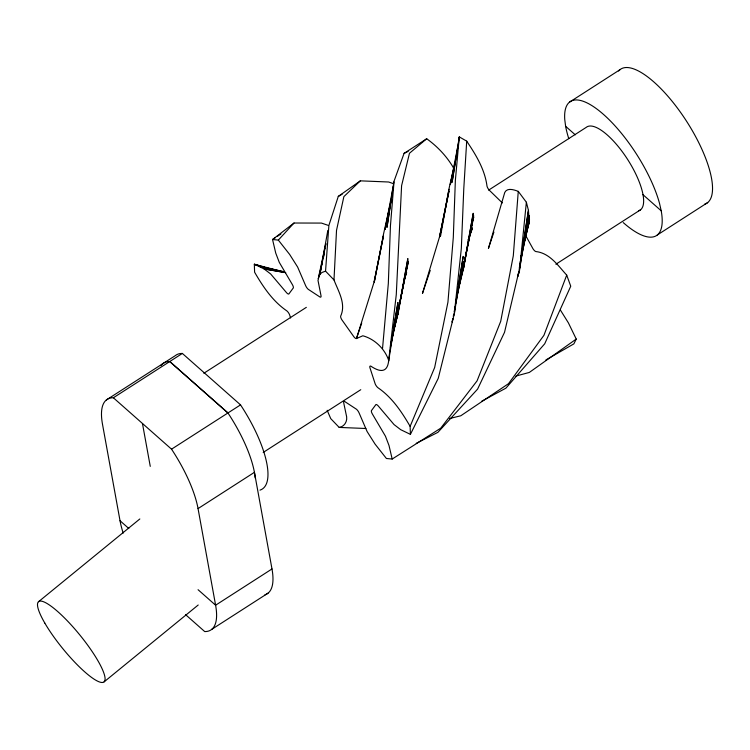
<?xml version="1.0" encoding="UTF-8"?>
<svg xmlns="http://www.w3.org/2000/svg" width="750" height="750" viewBox="0 0 750 750"><rect width="100%" height="100%" fill="white"/><g stroke="black" fill="none" stroke-linecap="round" stroke-linejoin="round"><path stroke-width="1.12" d="M327.159 410.306L330.75 418.641L339.188 427.425C344.213 426.769 347.362 421.659 346.65 416.841L343.716 402.834A4.003 1.369 57.3 0 1 345.497 402.037L355.697 408.741A4.003 1.369 57.3 0 1 359.1 412.959L367.087 431.503L375.075 444.122L386.409 458.484L392.184 459.047L388.997 445.481L385.453 436.2L372.525 414.262A4.003 1.369 57.3 0 1 371.681 410.297L375.619 404.972A4.003 1.369 57.3 0 1 378.469 406.219L394.041 424.575L400.678 429.666L410.409 434.363L410.128 426.366C401.644 411.759 392.025 397.312 377.812 387.628A4.003 1.369 57.3 0 1 374.841 382.819L370.209 368.578A4.003 1.369 57.3 0 1 370.819 366.131C380.194 372.506 387.562 372.825 388.697 360.403C384.778 348.778 374.634 338.981 362.831 335.775L356.475 338.541A4.003 1.369 57.3 0 1 353.119 335.7L342.628 320.887A4.003 1.369 57.3 0 1 340.65 316.181C346.341 303.797 338.306 291.272 333.984 279.938L336.525 230.316L343.875 196.622L360.328 180.844L388.688 182.006L393.019 183.525M453.412 170.859L450.328 184.537L458.625 142.35L452.081 182.325L459.281 136.884L466.706 141.15L463.781 188.719L461.334 248.428L454.266 314.034L438.253 378.337L410.409 434.363M333.984 279.938L325.547 271.153L328.884 225.412L338.287 196.406L360.328 180.844M322.031 263.091L318.009 280.463L321.019 295.744A4.003 1.369 57.3 0 1 319.237 296.541L309.037 289.838A4.003 1.369 57.3 0 1 305.625 285.619L297.647 267.075L289.659 254.456L278.325 240.094L272.55 239.531L275.738 253.097L279.281 262.378L292.209 284.316A4.003 1.369 57.3 0 1 293.053 288.281L289.116 293.606A4.003 1.369 57.3 0 1 286.266 292.359L270.694 274.003L264.056 268.912L254.325 264.216L254.606 272.213C263.091 286.819 272.709 301.266 286.922 310.95A4.003 1.369 57.3 0 1 289.894 315.759L290.606 317.944M493.922 232.022L488.438 248.4L504.769 192.422C507.216 187.369 514.294 189.844 518.269 191.381L513.3 255.778L500.709 321.337L477.066 380.869L440.738 428.175L392.184 459.047M382.528 348.544L388.322 283.538L390.45 225.75L394.069 181.106L404.072 153.375L426.703 138.741C437.944 146.85 447.591 157.191 454.331 169.35M459.281 136.884L455.363 180.422L453.3 237.441L447.938 302.156L434.653 367.519L410.128 426.366M518.269 191.381L526.369 202.238L519.797 267.656L504.534 332.297L477.591 389.119L437.887 432.356L416.269 443.334M458.747 141.188L459.113 137.709M388.697 360.403L396.272 294.647L401.597 185.691L409.472 153.253L426.703 138.741M519.131 273.113L528.441 210.356L526.369 202.238M393.863 181.884L386.991 227.381L393.206 186.337L385.116 229.406L389.662 207.816M454.191 314.962L463.209 256.397L458.559 284.091M388.594 361.303L397.959 302.466L395.7 315.141M518.756 271.575L518.025 276.197L518.878 271.622M519.3 268.106L519.666 265.8M520.031 263.494L520.397 261.178M520.95 257.719L521.316 255.403M521.681 253.097L522.047 250.781M522.413 248.475L522.778 246.169M523.144 243.853L528.441 210.356L529.294 221.953L523.237 246.6M452.747 318.703L452.166 322.172L452.831 318.731M457.791 288.703L458.175 286.397M393.45 327.806L395.297 317.438M440.578 235.969L449.363 186.975L454.866 163.613M327.834 230.409L319.913 274.35L318.15 278.625M519.3 269.334L529.284 215.578L525.384 234.909M453.281 316.444L453.722 314.156M454.163 311.869L455.269 306.141M455.719 303.853L463.922 261.497L458.634 286.462L464.016 265.191L455.569 302.466M448.969 189.328L439.697 236.85L448.031 195.853L439.312 237.591L422.466 293.466L430.228 270.384M325.041 248.278L319.913 274.35L321.909 272.503L325.547 271.153M325.491 246.019L325.941 243.75M390.431 347.512L398.531 307.425L394.247 326.681M520.791 257.644L521.25 255.366M523.088 246.272L524.231 240.591M398.278 309.666L397.819 311.934L408.263 262.191L406.153 268.875M398.738 307.397L408.206 260.934L397.594 314.719L407.859 258.591L398.128 313.359L392.541 334.631M318.722 276.488L325.781 243.722M520.856 258.909L529.5 219.394L525.469 236.287M391.2 199.856L383.55 233.944L374.269 282.113L383.475 235.856L373.856 282.797L356.475 338.541L361.716 323.053M391.069 342.619L398.512 310.997L394.163 327.825M523.856 243.047L524.934 238.537M323.419 257.578L324.244 254.213M457.181 293.419L463.725 267.647L473.222 213.272L463.247 269.091L473.634 215.672L463.941 264.122L473.719 216.966L473.044 219.197M392.709 333.441L393.581 330.075M523.837 242.494L529.294 221.953L528.488 224.184M468.234 239.944L472.472 227.878L468.244 239.859M403.894 280.378L406.622 272.644L403.903 280.312M525.262 234.816L532.341 247.603A4.003 1.369 57.3 0 0 535.8 251.541C549.797 253.069 558.028 265.631 566.709 275.119L543.938 335.316L508.528 383.663L460.781 415.781L449.456 418.566M566.709 275.119L570.75 286.209L544.706 343.8L505.903 388.163L481.566 401.316M560.503 310.209L568.397 322.875L576.244 339.056L573.862 343.875L545.897 359.944M278.325 240.094L294.019 223.022L321.469 223.078L327.994 225.291M38.522 601.725L139.838 518.962M104.128 681.853L198.206 605.006M294.019 223.022L272.55 239.531L275.344 237.684M576.244 339.056L529.331 372.431L515.878 376.069M277.209 236.447L280.931 233.991M106.359 399.956L175.341 355.622A79.659 27.216 57.3 0 1 182.353 353.438L240.534 404.878A79.659 27.216 57.3 0 1 259.978 490.125M569.522 102.141L619.903 69.741M123.178 533.091A79.659 27.216 57.3 0 1 120.028 520.725L102.478 424.144A79.659 27.216 57.3 0 1 113.362 397.772L182.353 353.438M203.85 373.256L306.337 307.35M488.644 190.116L586.209 127.378A49.388 16.875 57.3 0 1 628.378 160.631A49.388 16.875 57.3 0 1 638.681 210.769M113.362 397.772L171.544 449.175L240.534 404.878M263.203 452.447L360.769 389.709M555.881 264.234L640.631 209.728M185.597 614.672L204.703 631.566A79.659 27.216 57.3 0 0 215.606 605.212L198.047 508.594L254.428 472.331L271.988 568.959A79.659 27.216 57.3 0 1 264.938 594.797M657.319 234.975L707.691 202.575M271.988 568.959L215.606 605.212L198.066 589.706M211.706 629.381L268.087 593.128M338.287 196.406L342.169 194.194M404.072 153.375L408.122 151.416M339.188 427.425L365.878 428.494M285.759 272.672L264.056 268.912L284.325 272.438M284.428 271.781L259.819 266.466L275.644 270.262M255.188 264.497L283.509 271.875M266.494 268.031L254.325 264.216L264.15 267.422M623.241 222.6A79.659 27.216 57.3 0 0 661.209 210.797L659.522 203.381A79.659 27.216 57.3 0 0 603.6 114.506A79.659 27.216 57.3 0 0 564.759 119.616L565.631 126.309L575.278 134.831M642.797 194.522L661.209 210.797M169.744 361.519L227.925 412.922A79.659 27.216 57.3 0 1 255.216 477.994M227.944 412.969L169.763 361.537A79.659 27.216 57.3 0 0 160.856 365.709M120.028 520.725L128.794 528.478M466.706 141.15C475.922 154.866 484.856 169.416 487.003 186.169A4.003 1.369 57.3 0 0 490.041 190.941L501.178 201.788A4.003 1.369 57.3 0 0 502.425 202.912M142.453 423.478L150.262 466.369M171.544 449.175A79.659 27.216 57.3 0 1 198.047 508.594M568.781 138.675A79.659 27.216 57.3 0 1 565.631 126.309M618.6 71.006A79.659 27.216 57.3 0 1 686.522 121.181A79.659 27.216 57.3 0 1 704.531 204.253M463.491 266.372L463.041 268.622L463.509 266.381M448.959 191.306L448.491 193.584L448.959 191.306M44.784 623.034A51.778 10.913 50.8 0 0 102.759 682.434A51.778 10.913 50.8 0 0 66.431 619.894A51.778 10.913 50.8 0 0 44.784 623.034"/></g></svg>
